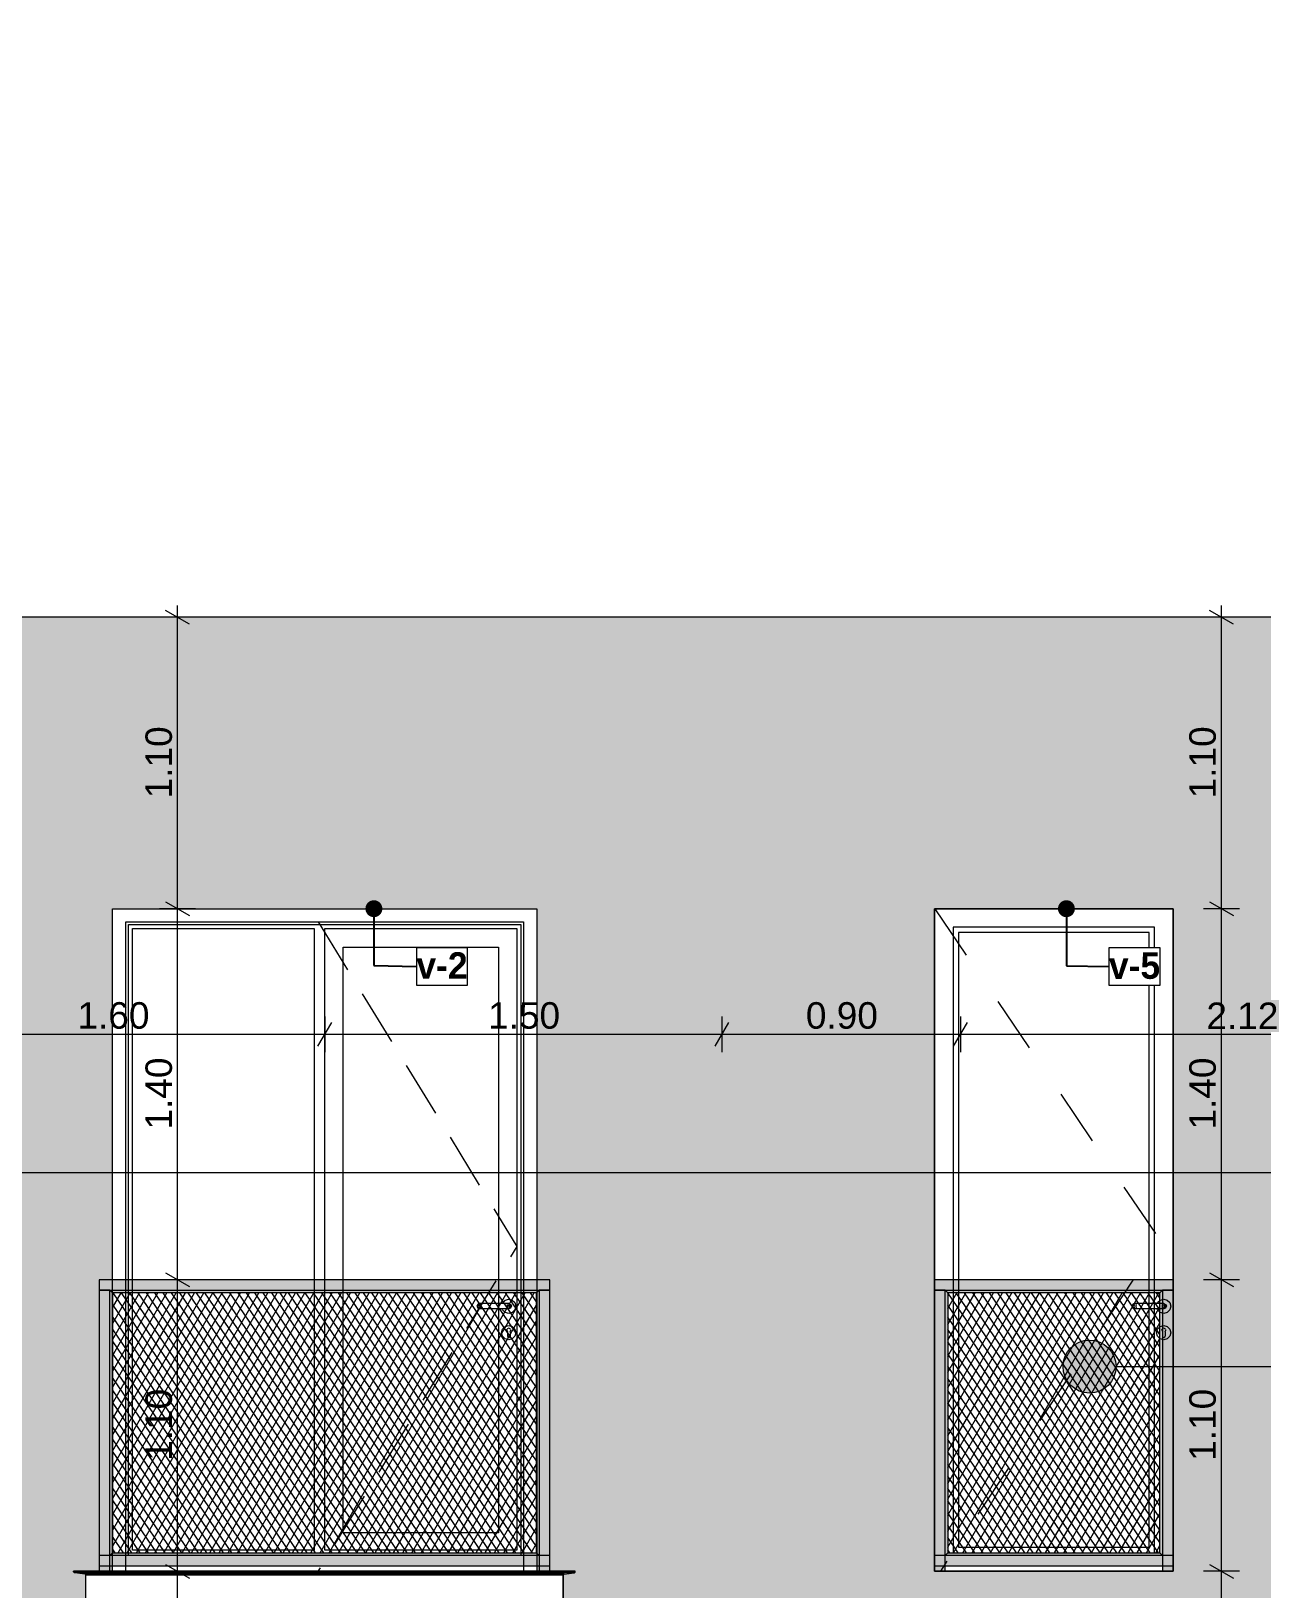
# Model space of a CAD drawing. Header units: millimetres. Extents: x 475206255 to 476720147, y 4620882299 to 4621447368.
# Drawn here: x 475510028 to 475514670, y 4621140079 to 4621145956 of the extents above; entities that cross this region are included whole.
import ezdxf

# ---------------------------------------------------------------- set-up
doc = ezdxf.new("R2010")
doc.units = ezdxf.units.MM
doc.header["$MEASUREMENT"] = 0
doc.set_wipeout_variables(frame=1)
doc.linetypes.add('Dashed', pattern=[423.333333, 211.666667, -211.666667])
doc.linetypes.add('Hidden Line', pattern=[317.5, 211.666667, -105.833333])
for name, color, linetype, lineweight in [('2D Drafting - General_Pen_No__7_Pen_No__7', 7, 'Continuous', 0), ('Dimensioning - General_Pen_No__142', 142, 'Continuous', 0), ('New_2D Drafting - General_Pen_No__30_Pen_No__9_Pen_No__9_Pen_No__253', 252, 'Continuous', 0), ('New_2D Drafting - General_Pen_No__30_Pen_No__9_Pen_No__9_Pen_No__255', 255, 'Continuous', 0), ('New_2D Drafting - General_Pen_No__30_Pen_No__9_Pen_No__9_Pen_No__7', 7, 'Continuous', 0), ('New_2D Drafting - General_Pen_No__4', 7, 'Continuous', 0), ('New_2D Drafting - General_Pen_No__7', 7, 'Continuous', 0), ('New_Annotation - Label_Pen_No__1', 1, 'Continuous', 0), ('New_Structural - Bearing_Pen_No__250', 7, 'Continuous', 0), ('Structural - Bearing_Pen_No__250', 7, 'Continuous', 0), ('zoma_Pen_No__142', 142, 'Continuous', 0), ('zoma_Pen_No__5_Pen_No__142', 142, 'Continuous', 0)]:
    doc.layers.add(name, color=color, linetype=linetype, lineweight=lineweight)
for name, color, linetype in [('Dimensioning - General', 7, 'Continuous'), ('zoma', 7, 'Continuous'), ('zoma_Pen_No__5', 7, 'Continuous')]:
    doc.layers.add(name, color=color, linetype=linetype)
doc.styles.add('GENERATED_STYLE_2', font='arial.ttf')
doc.styles.add('GENERATED_STYLE_5', font='')
doc.styles.get('GENERATED_STYLE_5').set_extended_font_data('Avaza', bold=True)
doc.dimstyles.new('GENERATED_STYLE__1', dxfattribs={"dimtxt": 100, "dimasz": 68.640772, "dimexe": 0.18, "dimexo": 0.0625, "dimgap": 0, "dimtad": 1, "dimlfac": 0.001, "dimzin": 0, "dimdsep": 46, "dimtxsty": 'GENERATED_STYLE_2', "dimblk": 'ARROWHEAD_2', "dimblk1": 'ARROWHEAD_2', "dimblk2": 'ARROWHEAD_2', "dimcen": 0.09, "dimse1": 1, "dimse2": 1, "dimclrd": 142, "dimclre": 142, "dimclrt": 142, "dimadec": 0, "dimazin": 0, "dimtfac": 1, "dimtdec": 4, "dimtmove": 0, "dimatfit": 3, "dimfxl": 1, "dimtolj": 1, "dimtzin": 0, "dimarcsym": 0})
doc.dimstyles.new('GENERATED_STYLE__18', dxfattribs={"dimtxt": 100, "dimasz": 68.640772, "dimexe": 0.18, "dimexo": 0.0625, "dimgap": 0, "dimtad": 1, "dimtih": 1, "dimtoh": 1, "dimlfac": 0.001, "dimzin": 0, "dimdsep": 46, "dimtxsty": 'GENERATED_STYLE_2', "dimblk": 'ARROWHEAD_2', "dimblk1": 'ARROWHEAD_2', "dimblk2": 'ARROWHEAD_2', "dimcen": 0.09, "dimse1": 1, "dimse2": 1, "dimclrd": 142, "dimclre": 142, "dimclrt": 142, "dimadec": 0, "dimazin": 0, "dimtfac": 1, "dimtdec": 4, "dimtmove": 0, "dimatfit": 3, "dimfxl": 1, "dimtolj": 1, "dimtzin": 0, "dimarcsym": 0})
doc.dimstyles.new('GENERATED_STYLE__3', dxfattribs={"dimtxt": 200, "dimasz": 64.421331, "dimexe": 0.18, "dimexo": 3, "dimgap": 0, "dimtad": 1, "dimtih": 1, "dimtoh": 1, "dimlfac": 0.001, "dimzin": 0, "dimdsep": 46, "dimtxsty": 'GENERATED_STYLE_2', "dimblk": 'ARROWHEAD_2', "dimblk1": 'ARROWHEAD_2', "dimblk2": 'ARROWHEAD_2', "dimcen": 0.09, "dimclrd": 142, "dimclre": 142, "dimclrt": 142, "dimadec": 0, "dimazin": 0, "dimtfac": 1, "dimtdec": 4, "dimtmove": 0, "dimatfit": 3, "dimfxl": 1, "dimtolj": 1, "dimtzin": 0, "dimarcsym": 0})
doc.dimstyles.new('GENERATED_STYLE__33', dxfattribs={"dimtxt": 0.18, "dimasz": 127.68, "dimexe": 0.18, "dimexo": 0.0625, "dimgap": 0, "dimtad": 0, "dimtih": 1, "dimtoh": 1, "dimdec": 4, "dimzin": 0, "dimdsep": 46, "dimcen": 0.09, "dimadec": 0, "dimazin": 0, "dimtfac": 1, "dimtdec": 4, "dimtmove": 0, "dimatfit": 3, "dimldrblk": 'ARROWHEAD_11', "dimfxl": 1, "dimtolj": 1, "dimtzin": 0, "dimarcsym": 0})
pattern_1 = [(60, (475826095.757, 4621095193.19), (-25.980762, 15), []), (124.306619, (475826095.757, 4621095193.19), (23.8156986, 11.25), [])]

# ---------------------------------------------------------------- blocks, each defined once
blk = doc.blocks.new('*D1563', base_point=(475826095.8, 4621095193.2))
at = {"layer": 'zoma_Pen_No__142', "color": 142, "linetype": 'Continuous', "lineweight": 0, "transparency": 16777216}
for p, q in [((475509509.1, 4621128812.1), (475509460.2, 4621128727.4)), ((475509484.6, 4621128706.2), (475509484.6, 4621128833.3)), ((475516009.1, 4621128812.1), (475515960.2, 4621128727.4)), ((475515984.6, 4621128706.2), (475515984.6, 4621128833.3)), ((475509484.6, 4621128769.8), (475515984.6, 4621128769.8))]:
    blk.add_line(p, q, dxfattribs=at)
at = {"layer": 'zoma_Pen_No__142', "color": 142, "lineweight": 0, "transparency": 16777216, "char_height": 200, "attachment_point": 7, "style": 'GENERATED_STYLE_2'}
for s, insert in [('\\A1;{\\pql;\\fArial|b0|i0|c204|p0;\\W1.000000;6.50}', (475512467.7, 4621128809.8)), ('\\A1;{\\pql;\\fArial|b0|i0|c204|p0;\\W1.000000;0.40}', (475515426.3, 4621128809.8))]:
    blk.add_mtext(s, dxfattribs=dict(at, insert=insert))
blk = doc.blocks.new('ARROWHEAD_2')
at = {"color": 0, "linetype": 'Continuous', "lineweight": 0}
for p, q in [((0, 0), (-1, 0)), ((-0.378, -0.655), (0.378, 0.655))]:
    blk.add_line(p, q, dxfattribs=at)
blk = doc.blocks.new('ARROWHEAD_11')
at = {"color": 0, "linetype": 'Continuous', "lineweight": 0}
blk.add_line((0, 0), (-1, 0), dxfattribs=at)
at = {"color": 0, "linetype": 'Continuous', "lineweight": 0, "const_width": 0.25, "flags": 128}
blk.add_lwpolyline([(-0.125, 0, 1), (0.125, 0, 1)], format="xyb", close=True, dxfattribs=at)
blk = doc.blocks.new('Line_13', base_point=(475514020.1, 4621140917.1))
at = {"layer": 'zoma_Pen_No__5_Pen_No__142', "linetype": 'Continuous', "lineweight": 0}
blk.add_hatch(color=142, dxfattribs=at).paths.add_polyline_path([(475513920.1, 4621140917.1), (475513927.8, 4621140878.8), (475513949.4, 4621140846.3), (475513981.9, 4621140824.7), (475514020.1, 4621140817.1), (475514058.4, 4621140824.7), (475514090.9, 4621140846.3), (475514112.5, 4621140878.8), (475514120.1, 4621140917.1), (475514112.5, 4621140955.3), (475514090.9, 4621140987.8), (475514058.4, 4621141009.4), (475514020.1, 4621141017.1), (475513981.9, 4621141009.4), (475513949.4, 4621140987.8), (475513927.8, 4621140955.3)])
at = {"layer": 'zoma_Pen_No__5_Pen_No__142', "color": 142, "linetype": 'Continuous', "lineweight": 0}
blk.add_line((475514120.1, 4621140917.1), (475527469.4, 4621140917.1), dxfattribs=at)
blk.add_circle((475514020.1, 4621140917.1), 100, dxfattribs=at)
blk = doc.blocks.new('Line_14', base_point=(475506073, 4621141649.2))
at = {"layer": 'zoma_Pen_No__5_Pen_No__142', "color": 142, "linetype": 'Continuous', "lineweight": 0}
blk.add_line((475506173, 4621141649.2), (475527310.1, 4621141649.2), dxfattribs=at)
blk = doc.blocks.new('*D1979', base_point=(475826095.8, 4621095193.2))
at = {"layer": 'Dimensioning - General_Pen_No__142', "color": 142, "linetype": 'Continuous', "lineweight": 0, "transparency": 16777216}
for p, q in [((475513507.5, 4621142125.7), (475513559.7, 4621142216)), ((475513533.6, 4621142238.6), (475513533.6, 4621142103.1)), ((475515629.2, 4621142125.7), (475515681.3, 4621142216)), ((475515655.3, 4621142238.6), (475515655.3, 4621142103.1)), ((475515655.3, 4621142170.8), (475513533.6, 4621142170.8))]:
    blk.add_line(p, q, dxfattribs=at)
at = {"layer": 'Dimensioning - General_Pen_No__142', "color": 142, "lineweight": 0, "transparency": 16777216, "insert": (475514461, 4621142190.8), "char_height": 100, "attachment_point": 7, "style": 'GENERATED_STYLE_2'}
blk.add_mtext('\\A1;{\\pql;\\fArial|b0|i0|c204|p0;\\W1.000000;2.12}', dxfattribs=at)
blk = doc.blocks.new('*D1980', base_point=(475826095.8, 4621095193.2))
at = {"layer": 'Dimensioning - General_Pen_No__142', "color": 142, "linetype": 'Continuous', "lineweight": 0, "transparency": 16777216}
for p, q in [((475512607.5, 4621142125.7), (475512659.7, 4621142216)), ((475512633.6, 4621142238.6), (475512633.6, 4621142103.1)), ((475513507.5, 4621142125.7), (475513559.7, 4621142216)), ((475513533.6, 4621142238.6), (475513533.6, 4621142103.1)), ((475513533.6, 4621142170.8), (475512633.6, 4621142170.8))]:
    blk.add_line(p, q, dxfattribs=at)
at = {"layer": 'Dimensioning - General_Pen_No__142', "color": 142, "lineweight": 0, "transparency": 16777216, "insert": (475512950.1, 4621142190.8), "char_height": 100, "attachment_point": 7, "style": 'GENERATED_STYLE_2'}
blk.add_mtext('\\A1;{\\pql;\\fArial|b0|i0|c204|p0;\\W1.000000;0.90}', dxfattribs=at)
blk = doc.blocks.new('*D1981', base_point=(475826095.8, 4621095193.2))
at = {"layer": 'Dimensioning - General_Pen_No__142', "color": 142, "linetype": 'Continuous', "lineweight": 0, "transparency": 16777216}
for p, q in [((475511109.6, 4621142125.7), (475511161.7, 4621142216)), ((475511135.6, 4621142238.6), (475511135.6, 4621142103.1)), ((475512607.5, 4621142125.7), (475512659.7, 4621142216)), ((475512633.6, 4621142238.6), (475512633.6, 4621142103.1)), ((475512633.6, 4621142170.8), (475511135.6, 4621142170.8))]:
    blk.add_line(p, q, dxfattribs=at)
at = {"layer": 'Dimensioning - General_Pen_No__142', "color": 142, "lineweight": 0, "transparency": 16777216, "insert": (475511751.2, 4621142190.8), "char_height": 100, "attachment_point": 7, "style": 'GENERATED_STYLE_2'}
blk.add_mtext('\\A1;{\\pql;\\fArial|b0|i0|c204|p0;\\W1.000000;1.50}', dxfattribs=at)
blk = doc.blocks.new('*D1982', base_point=(475826095.8, 4621095193.2))
at = {"layer": 'Dimensioning - General_Pen_No__142', "color": 142, "linetype": 'Continuous', "lineweight": 0, "transparency": 16777216}
for p, q in [((475509509.6, 4621142125.7), (475509561.7, 4621142216)), ((475509535.6, 4621142238.6), (475509535.6, 4621142103.1)), ((475511109.6, 4621142125.7), (475511161.7, 4621142216)), ((475511135.6, 4621142238.6), (475511135.6, 4621142103.1)), ((475511135.6, 4621142170.8), (475509535.6, 4621142170.8))]:
    blk.add_line(p, q, dxfattribs=at)
at = {"layer": 'Dimensioning - General_Pen_No__142', "color": 142, "lineweight": 0, "transparency": 16777216, "insert": (475510202.2, 4621142190.8), "char_height": 100, "attachment_point": 7, "style": 'GENERATED_STYLE_2'}
blk.add_mtext('\\A1;{\\pql;\\fArial|b0|i0|c204|p0;\\W1.000000;1.60}', dxfattribs=at)
blk = doc.blocks.new('*D2024', base_point=(475826095.8, 4621095193.2))
at = {"layer": 'Dimensioning - General_Pen_No__142', "color": 142, "linetype": 'Continuous', "lineweight": 0, "transparency": 16777216}
for p, q in [((475514585.7, 4621140144.9), (475514450.2, 4621140144.9)), ((475514472.8, 4621140171), (475514563.1, 4621140118.8)), ((475514517.9, 4621139444.9), (475514517.9, 4621140144.9)), ((475514585.7, 4621139444.9), (475514450.2, 4621139444.9)), ((475514472.8, 4621139471), (475514563.1, 4621139418.9))]:
    blk.add_line(p, q, dxfattribs=at)
at = {"layer": 'Dimensioning - General_Pen_No__142', "color": 142, "lineweight": 0, "transparency": 16777216, "insert": (475514497.9, 4621139661.5), "char_height": 100, "attachment_point": 7, "rotation": 90, "style": 'GENERATED_STYLE_2'}
blk.add_mtext('\\A1;{\\pql;\\fArial|b0|i0|c204|p0;\\W1.000000;0.70}', dxfattribs=at)
blk = doc.blocks.new('*D2025', base_point=(475826095.8, 4621095193.2))
at = {"layer": 'Dimensioning - General_Pen_No__142', "color": 142, "linetype": 'Continuous', "lineweight": 0, "transparency": 16777216}
for p, q in [((475514472.8, 4621141271), (475514563.1, 4621141218.8)), ((475514585.7, 4621141244.9), (475514450.2, 4621141244.9)), ((475514517.9, 4621140144.9), (475514517.9, 4621141244.9)), ((475514585.7, 4621140144.9), (475514450.2, 4621140144.9)), ((475514472.8, 4621140171), (475514563.1, 4621140118.8))]:
    blk.add_line(p, q, dxfattribs=at)
at = {"layer": 'Dimensioning - General_Pen_No__142', "color": 142, "lineweight": 0, "transparency": 16777216, "insert": (475514497.9, 4621140561.5), "char_height": 100, "attachment_point": 7, "rotation": 90, "style": 'GENERATED_STYLE_2'}
blk.add_mtext('\\A1;{\\pql;\\fArial|b0|i0|c204|p0;\\W1.000000;1.10}', dxfattribs=at)
blk = doc.blocks.new('*D2026', base_point=(475826095.8, 4621095193.2))
at = {"layer": 'Dimensioning - General_Pen_No__142', "color": 142, "linetype": 'Continuous', "lineweight": 0, "transparency": 16777216}
for p, q in [((475514585.7, 4621142644.9), (475514450.2, 4621142644.9)), ((475514472.8, 4621142671), (475514563.1, 4621142618.9)), ((475514517.9, 4621141244.9), (475514517.9, 4621142644.9)), ((475514472.8, 4621141271), (475514563.1, 4621141218.8)), ((475514585.7, 4621141244.9), (475514450.2, 4621141244.9))]:
    blk.add_line(p, q, dxfattribs=at)
at = {"layer": 'Dimensioning - General_Pen_No__142', "color": 142, "lineweight": 0, "transparency": 16777216, "insert": (475514497.9, 4621141811.5), "char_height": 100, "attachment_point": 7, "rotation": 90, "style": 'GENERATED_STYLE_2'}
blk.add_mtext('\\A1;{\\pql;\\fArial|b0|i0|c204|p0;\\W1.000000;1.40}', dxfattribs=at)
blk = doc.blocks.new('*D2027', base_point=(475826095.8, 4621095193.2))
at = {"layer": 'Dimensioning - General_Pen_No__142', "color": 142, "linetype": 'Continuous', "lineweight": 0, "transparency": 16777216}
for p, q in [((475514517.9, 4621143744.5), (475514517.9, 4621143788.6)), ((475514585.7, 4621143744.5), (475514450.2, 4621143744.5)), ((475514563.1, 4621143718.4), (475514472.8, 4621143770.5)), ((475514517.9, 4621142644.9), (475514517.9, 4621143744.5)), ((475514585.7, 4621142644.9), (475514450.2, 4621142644.9)), ((475514472.8, 4621142671), (475514563.1, 4621142618.9))]:
    blk.add_line(p, q, dxfattribs=at)
at = {"layer": 'Dimensioning - General_Pen_No__142', "color": 142, "lineweight": 0, "transparency": 16777216, "insert": (475514497.9, 4621143061.2), "char_height": 100, "attachment_point": 7, "rotation": 90, "style": 'GENERATED_STYLE_2'}
blk.add_mtext('\\A1;{\\pql;\\fArial|b0|i0|c204|p0;\\W1.000000;1.10}', dxfattribs=at)
blk = doc.blocks.new('*D2036', base_point=(475826095.8, 4621095193.2))
at = {"layer": 'Dimensioning - General_Pen_No__142', "color": 142, "linetype": 'Continuous', "lineweight": 0, "transparency": 16777216}
for p, q in [((475510647.9, 4621140144.9), (475510512.4, 4621140144.9)), ((475510535, 4621140171), (475510625.3, 4621140118.8)), ((475510580.2, 4621139444.9), (475510580.2, 4621140144.9)), ((475510647.9, 4621139444.9), (475510512.4, 4621139444.9)), ((475510535, 4621139471), (475510625.3, 4621139418.9))]:
    blk.add_line(p, q, dxfattribs=at)
at = {"layer": 'Dimensioning - General_Pen_No__142', "color": 142, "lineweight": 0, "transparency": 16777216, "insert": (475510560.2, 4621139661.5), "char_height": 100, "attachment_point": 7, "rotation": 90, "style": 'GENERATED_STYLE_2'}
blk.add_mtext('\\A1;{\\pql;\\fArial|b0|i0|c204|p0;\\W1.000000;0.70}', dxfattribs=at)
blk = doc.blocks.new('*D2037', base_point=(475826095.8, 4621095193.2))
at = {"layer": 'Dimensioning - General_Pen_No__142', "color": 142, "linetype": 'Continuous', "lineweight": 0, "transparency": 16777216}
for p, q in [((475510535, 4621141271), (475510625.3, 4621141218.8)), ((475510647.9, 4621141244.9), (475510512.4, 4621141244.9)), ((475510580.2, 4621140144.9), (475510580.2, 4621141244.9)), ((475510647.9, 4621140144.9), (475510512.4, 4621140144.9)), ((475510535, 4621140171), (475510625.3, 4621140118.8))]:
    blk.add_line(p, q, dxfattribs=at)
at = {"layer": 'Dimensioning - General_Pen_No__142', "color": 142, "lineweight": 0, "transparency": 16777216, "insert": (475510560.2, 4621140561.5), "char_height": 100, "attachment_point": 7, "rotation": 90, "style": 'GENERATED_STYLE_2'}
blk.add_mtext('\\A1;{\\pql;\\fArial|b0|i0|c204|p0;\\W1.000000;1.10}', dxfattribs=at)
blk = doc.blocks.new('*D2038', base_point=(475826095.8, 4621095193.2))
at = {"layer": 'Dimensioning - General_Pen_No__142', "color": 142, "linetype": 'Continuous', "lineweight": 0, "transparency": 16777216}
for p, q in [((475510647.9, 4621142644.9), (475510512.4, 4621142644.9)), ((475510535, 4621142671), (475510625.3, 4621142618.9)), ((475510580.2, 4621141244.9), (475510580.2, 4621142644.9)), ((475510535, 4621141271), (475510625.3, 4621141218.8)), ((475510647.9, 4621141244.9), (475510512.4, 4621141244.9))]:
    blk.add_line(p, q, dxfattribs=at)
at = {"layer": 'Dimensioning - General_Pen_No__142', "color": 142, "lineweight": 0, "transparency": 16777216, "insert": (475510560.2, 4621141811.5), "char_height": 100, "attachment_point": 7, "rotation": 90, "style": 'GENERATED_STYLE_2'}
blk.add_mtext('\\A1;{\\pql;\\fArial|b0|i0|c204|p0;\\W1.000000;1.40}', dxfattribs=at)
blk = doc.blocks.new('*D2039', base_point=(475826095.8, 4621095193.2))
at = {"layer": 'Dimensioning - General_Pen_No__142', "color": 142, "linetype": 'Continuous', "lineweight": 0, "transparency": 16777216}
for p, q in [((475510580.2, 4621143744.5), (475510580.2, 4621143788.6)), ((475510647.9, 4621143744.5), (475510512.4, 4621143744.5)), ((475510625.3, 4621143718.4), (475510535, 4621143770.5)), ((475510580.2, 4621142644.9), (475510580.2, 4621143744.5)), ((475510647.9, 4621142644.9), (475510512.4, 4621142644.9)), ((475510535, 4621142671), (475510625.3, 4621142618.9))]:
    blk.add_line(p, q, dxfattribs=at)
at = {"layer": 'Dimensioning - General_Pen_No__142', "color": 142, "lineweight": 0, "transparency": 16777216, "insert": (475510560.2, 4621143061.2), "char_height": 100, "attachment_point": 7, "rotation": 90, "style": 'GENERATED_STYLE_2'}
blk.add_mtext('\\A1;{\\pql;\\fArial|b0|i0|c204|p0;\\W1.000000;1.10}', dxfattribs=at)

msp = doc.modelspace()

# ---------------------------------------------------------------- hatches: boundary and pattern name
at = {"layer": 'New_2D Drafting - General_Pen_No__30_Pen_No__9_Pen_No__9_Pen_No__253', "linetype": 'Continuous', "lineweight": 0}
h = msp.add_hatch(dxfattribs=at)
h.set_pattern_fill('BRICK___RUNNING_BOND', color=252, style=0, pattern_type=2)
h.set_pattern_definition([(0, (475826095.757, 4621095193.19), (0, 66.64), []), (90, (475826095.76, 4621095193.2), (-244.8, 0), [66.64, -66.64]), (90, (475826218.16, 4621095259.83), (-244.8, 0), [66.64, -66.64])])
h.paths.add_polyline_path([(475509484.934, 4621130444.873), (475516454.8, 4621130444.872), (475516454.8, 4621130544.872), (475516454.8, 4621133044.922), (475516454.813, 4621143744.467), (475509484.934, 4621143744.467)])
h.paths.add_polyline_path([(475510234.117, 4621136944.928), (475510335.151, 4621136944.928), (475510335.151, 4621139444.928), (475511935.151, 4621139444.928), (475511935.151, 4621136944.928), (475512034.117, 4621136944.928), (475512034.117, 4621136664.928), (475510234.117, 4621136664.928)], flags=0)
h.paths.add_polyline_path([(475510234.117, 4621133744.929), (475510335.151, 4621133744.929), (475510335.151, 4621136244.928), (475511935.151, 4621136244.929), (475511935.151, 4621133744.929), (475512034.117, 4621133744.929), (475512034.117, 4621133464.928), (475510234.117, 4621133464.928)], flags=0)
h.paths.add_polyline_path([(475512034.333, 4621139864.929), (475510234.332, 4621139864.929), (475510234.332, 4621140144.929), (475510335.151, 4621140144.929), (475510335.151, 4621142644.928), (475511935.151, 4621142644.928), (475511935.151, 4621140144.953), (475512034.333, 4621140144.953)], flags=0)
h.paths.add_polyline_path([(475510285.069, 4621133044.923), (475511335.364, 4621133044.922), (475511885.069, 4621133044.922), (475511885.069, 4621131444.923), (475510285.069, 4621131444.923)], flags=0)
h.paths.add_polyline_path([(475512784.934, 4621131644.895), (475512784.934, 4621133044.922), (475515984.934, 4621133044.922), (475515984.934, 4621131644.895)], flags=0)
h.paths.add_polyline_path([(475514335.393, 4621136944.94), (475514335.393, 4621139444.934), (475513435.393, 4621139444.934), (475513435.393, 4621136944.94)], flags=0)
h.paths.add_polyline_path([(475513435.393, 4621136244.934), (475513435.393, 4621133744.94), (475514335.393, 4621133744.94), (475514335.393, 4621136244.934)], flags=0)
h.paths.add_polyline_path([(475514335.393, 4621140144.935), (475513435.393, 4621140144.935), (475513435.393, 4621142644.934), (475514335.393, 4621142644.934)], flags=0)
at = {"layer": 'New_2D Drafting - General_Pen_No__30_Pen_No__9_Pen_No__9_Pen_No__255', "linetype": 'Continuous', "lineweight": 0}
for points in [[(475510284.117, 4621141244.924), (475510284.117, 4621141204.924), (475511984.117, 4621141204.924), (475511984.117, 4621141244.924)], [(475510284.117, 4621140144.922), (475510324.124, 4621140144.922), (475510324.124, 4621141204.924), (475510284.117, 4621141204.924)], [(475510334.124, 4621140214.922), (475510324.124, 4621140204.922), (475510324.124, 4621141204.924), (475510334.124, 4621141194.924)], [(475510334.124, 4621141194.924), (475510324.124, 4621141204.924), (475511944.111, 4621141204.924), (475511934.111, 4621141194.924)], [(475511944.111, 4621140204.922), (475511934.111, 4621140214.922), (475511934.111, 4621141194.924), (475511944.111, 4621141204.924)], [(475511944.111, 4621140144.922), (475511984.117, 4621140144.922), (475511984.117, 4621141204.924), (475511944.111, 4621141204.924)], [(475513435.393, 4621141244.916), (475513435.393, 4621141204.916), (475514335.393, 4621141204.916), (475514335.393, 4621141244.916)], [(475513435.393, 4621140144.915), (475513475.4, 4621140144.915), (475513475.4, 4621141204.916), (475513435.393, 4621141204.916)], [(475513485.4, 4621140214.915), (475513475.4, 4621140204.915), (475513475.4, 4621141204.916), (475513485.4, 4621141194.916)], [(475513485.4, 4621141194.916), (475513475.4, 4621141204.916), (475514295.387, 4621141204.916), (475514285.387, 4621141194.916)], [(475514295.387, 4621140204.915), (475514285.387, 4621140214.915), (475514285.387, 4621141194.916), (475514295.387, 4621141204.916)], [(475514295.387, 4621140144.915), (475514335.393, 4621140144.915), (475514335.393, 4621141204.916), (475514295.387, 4621141204.916)], [(475510284.117, 4621140204.922), (475510284.117, 4621140164.922), (475511984.117, 4621140164.922), (475511984.117, 4621140204.922)], [(475510324.124, 4621140204.922), (475510334.124, 4621140214.922), (475511934.111, 4621140214.922), (475511944.111, 4621140204.922)], [(475513435.393, 4621140204.915), (475513435.393, 4621140164.915), (475514335.393, 4621140164.915), (475514335.393, 4621140204.915)], [(475513475.4, 4621140204.915), (475513485.4, 4621140214.915), (475514285.387, 4621140214.915), (475514295.387, 4621140204.915)]]:
    msp.add_hatch(color=255, dxfattribs=at).paths.add_polyline_path(points)
at = {"layer": 'New_2D Drafting - General_Pen_No__7', "linetype": 'Continuous', "lineweight": 0}
h = msp.add_hatch(dxfattribs=at)
h.set_pattern_fill('BATT_INSULATION', style=0, pattern_type=2)
h.set_pattern_definition(pattern_1)
h.paths.add_polyline_path([(475511934.111, 4621141194.924), (475510334.124, 4621141194.924), (475510334.124, 4621140214.922), (475511934.111, 4621140214.922)])
h = msp.add_hatch(dxfattribs=at)
h.set_pattern_fill('BATT_INSULATION', style=0, pattern_type=2)
h.set_pattern_definition(pattern_1)
h.paths.add_polyline_path([(475514285.387, 4621141194.916), (475513485.4, 4621141194.916), (475513485.4, 4621140214.915), (475514285.387, 4621140214.915)])

# ---------------------------------------------------------------- linework, layer by layer
at = {"layer": '2D Drafting - General_Pen_No__7_Pen_No__7', "color": 7, "linetype": 'Continuous', "lineweight": 0, "flags": 128}
for points in [[(475511931.026, 4621140144.929), (475510335.142, 4621140144.934), (475510335.151, 4621142644.934), (475511935.151, 4621142644.929)], [(475511935.151, 4621142644.929), (475511935.142, 4621140144.929), (475511931.026, 4621140144.929)]]:
    msp.add_lwpolyline(points, dxfattribs=at)
for points in [[(475514335.393, 4621142644.934), (475513435.393, 4621142644.934), (475513435.393, 4621140144.935), (475514335.393, 4621140144.94)], [(475510385.151, 4621142594.933), (475511885.151, 4621142594.928), (475511885.142, 4621140144.929), (475510385.142, 4621140144.935)], [(475510395.151, 4621142584.933), (475511875.151, 4621142584.928), (475511875.143, 4621140204.93), (475510395.143, 4621140204.935)], [(475510410.151, 4621142569.933), (475511095.151, 4621142569.93), (475511095.143, 4621140224.933), (475510410.143, 4621140224.935)], [(475511135.147, 4621142569.93), (475511860.151, 4621142569.928), (475511860.143, 4621140224.93), (475511135.143, 4621140224.933)], [(475514265.393, 4621142574.88), (475513505.393, 4621142574.881), (475513505.392, 4621140214.937), (475514265.392, 4621140214.937)], [(475514245.393, 4621142554.858), (475513525.393, 4621142554.858), (475513525.393, 4621140235.747), (475514245.393, 4621140235.747)], [(475511205.151, 4621142499.93), (475511790.151, 4621142499.928), (475511790.143, 4621140289.93), (475511205.143, 4621140289.932)]]:
    msp.add_lwpolyline(points, close=True, dxfattribs=at)
at = {"layer": '2D Drafting - General_Pen_No__7_Pen_No__7', "color": 7, "linetype": 'Dashed', "lineweight": 0, "flags": 128}
msp.add_lwpolyline([(475513436.142, 4621142644.934), (475514284.29, 4621141396), (475513457.515, 4621140145.742)], dxfattribs=at)
at = {"layer": '2D Drafting - General_Pen_No__7_Pen_No__7', "color": 7, "linetype": 'Hidden Line', "lineweight": 0, "flags": 128}
msp.add_lwpolyline([(475511110.151, 4621142594.93), (475511860.147, 4621141370.805), (475511110.919, 4621140146.216)], dxfattribs=at)
at = {"layer": 'New_2D Drafting - General_Pen_No__30_Pen_No__9_Pen_No__9_Pen_No__7', "color": 7, "linetype": 'Continuous', "lineweight": 0, "flags": 128}
for points in [[(475509484.934, 4621130444.873), (475516454.8, 4621130444.872), (475516454.8, 4621130544.872), (475516454.8, 4621133044.922), (475516454.813, 4621143744.467), (475509484.934, 4621143744.467)], [(475512034.333, 4621139864.929), (475510234.332, 4621139864.929), (475510234.332, 4621140144.929), (475510335.151, 4621140144.929), (475510335.151, 4621142644.928), (475511935.151, 4621142644.928), (475511935.151, 4621140144.953), (475512034.333, 4621140144.953)], [(475514335.393, 4621140144.935), (475513435.393, 4621140144.935), (475513435.393, 4621142644.934), (475514335.393, 4621142644.934)], [(475510284.117, 4621141244.924), (475510284.117, 4621141204.924), (475511984.117, 4621141204.924), (475511984.117, 4621141244.924)], [(475510284.117, 4621140144.922), (475510324.124, 4621140144.922), (475510324.124, 4621141204.924), (475510284.117, 4621141204.924)], [(475510334.124, 4621140214.922), (475510324.124, 4621140204.922), (475510324.124, 4621141204.924), (475510334.124, 4621141194.924)], [(475510334.124, 4621141194.924), (475510324.124, 4621141204.924), (475511944.111, 4621141204.924), (475511934.111, 4621141194.924)], [(475511944.111, 4621140204.922), (475511934.111, 4621140214.922), (475511934.111, 4621141194.924), (475511944.111, 4621141204.924)], [(475511944.111, 4621140144.922), (475511984.117, 4621140144.922), (475511984.117, 4621141204.924), (475511944.111, 4621141204.924)], [(475513435.393, 4621141244.916), (475513435.393, 4621141204.916), (475514335.393, 4621141204.916), (475514335.393, 4621141244.916)], [(475513435.393, 4621140144.915), (475513475.4, 4621140144.915), (475513475.4, 4621141204.916), (475513435.393, 4621141204.916)], [(475513485.4, 4621140214.915), (475513475.4, 4621140204.915), (475513475.4, 4621141204.916), (475513485.4, 4621141194.916)], [(475513485.4, 4621141194.916), (475513475.4, 4621141204.916), (475514295.387, 4621141204.916), (475514285.387, 4621141194.916)], [(475514295.387, 4621140204.915), (475514285.387, 4621140214.915), (475514285.387, 4621141194.916), (475514295.387, 4621141204.916)], [(475514295.387, 4621140144.915), (475514335.393, 4621140144.915), (475514335.393, 4621141204.916), (475514295.387, 4621141204.916)], [(475510284.117, 4621140204.922), (475510284.117, 4621140164.922), (475511984.117, 4621140164.922), (475511984.117, 4621140204.922)], [(475510324.124, 4621140204.922), (475510334.124, 4621140214.922), (475511934.111, 4621140214.922), (475511944.111, 4621140204.922)], [(475513435.393, 4621140204.915), (475513435.393, 4621140164.915), (475514335.393, 4621140164.915), (475514335.393, 4621140204.915)], [(475513475.4, 4621140204.915), (475513485.4, 4621140214.915), (475514285.387, 4621140214.915), (475514295.387, 4621140204.915)]]:
    msp.add_lwpolyline(points, close=True, dxfattribs=at)
at = {"layer": 'New_2D Drafting - General_Pen_No__4', "color": 7, "linetype": 'Continuous', "lineweight": 0, "flags": 128}
for points in [[(475511934.111, 4621141194.924), (475510334.124, 4621141194.924), (475510334.124, 4621140214.922), (475511934.111, 4621140214.922)], [(475514285.387, 4621141194.916), (475513485.4, 4621141194.916), (475513485.4, 4621140214.915), (475514285.387, 4621140214.915)]]:
    msp.add_lwpolyline(points, close=True, dxfattribs=at)
at = {"layer": 'New_Structural - Bearing_Pen_No__250', "color": 7, "linetype": 'Continuous', "lineweight": 0}
for p, q in [((475511712.184, 4621141152), (475511709.256, 4621141144.929)), ((475511709.256, 4621141144.929), (475511712.184, 4621141137.858)), ((475511713.737, 4621141152), (475511710.978, 4621141144.929)), ((475511710.978, 4621141144.929), (475511713.736, 4621141137.858)), ((475511719.256, 4621141154.929), (475511712.184, 4621141152)), ((475511718.551, 4621141152), (475511716.439, 4621141144.929)), ((475511716.439, 4621141144.929), (475511718.551, 4621141137.858)), ((475511720.397, 4621141154.929), (475511719.256, 4621141154.929)), ((475511723.649, 4621141154.929), (475511720.397, 4621141154.929)), ((475511728.515, 4621141154.929), (475511723.649, 4621141154.929)), ((475511725.756, 4621141152), (475511724.613, 4621141144.929)), ((475511724.613, 4621141144.929), (475511725.756, 4621141137.858)), ((475511734.256, 4621141154.929), (475511728.515, 4621141154.929)), ((475511814.256, 4621141154.929), (475511734.256, 4621141154.929)), ((475511804.935, 4621141154.929), (475511805.873, 4621141158.429)), ((475511805.873, 4621141158.429), (475511815.756, 4621141168.312)), ((475511819.996, 4621141154.929), (475511814.256, 4621141154.929)), ((475511815.756, 4621141168.312), (475511829.256, 4621141171.929)), ((475511824.862, 4621141154.929), (475511819.996, 4621141154.929)), ((475511822.755, 4621141152), (475511823.898, 4621141144.929)), ((475511823.898, 4621141144.929), (475511822.755, 4621141137.858)), ((475511828.114, 4621141154.929), (475511824.862, 4621141154.929)), ((475511829.256, 4621141154.929), (475511828.114, 4621141154.929)), ((475511829.256, 4621141171.929), (475511842.756, 4621141168.312)), ((475511829.256, 4621141154.929), (475511836.327, 4621141152)), ((475511829.96, 4621141152), (475511832.072, 4621141144.929)), ((475511832.072, 4621141144.929), (475511829.96, 4621141137.858)), ((475511837.533, 4621141144.929), (475511834.774, 4621141137.858)), ((475511834.775, 4621141152), (475511837.533, 4621141144.929)), ((475511836.327, 4621141152), (475511839.256, 4621141144.929)), ((475511839.256, 4621141144.929), (475511836.327, 4621141137.858)), ((475511842.756, 4621141168.312), (475511852.638, 4621141158.429)), ((475511852.638, 4621141158.429), (475511856.256, 4621141144.929)), ((475511856.256, 4621141144.929), (475511852.638, 4621141131.429)), ((475514183.073, 4621141151.999), (475514180.144, 4621141144.928)), ((475514180.144, 4621141144.928), (475514183.073, 4621141137.857)), ((475514184.625, 4621141151.999), (475514181.866, 4621141144.928)), ((475514181.866, 4621141144.928), (475514184.625, 4621141137.857)), ((475514190.144, 4621141154.928), (475514183.073, 4621141151.999)), ((475514189.439, 4621141151.999), (475514187.328, 4621141144.928)), ((475514187.328, 4621141144.928), (475514189.439, 4621141137.857)), ((475514191.286, 4621141154.928), (475514190.144, 4621141154.928)), ((475514194.537, 4621141154.928), (475514191.286, 4621141154.928)), ((475514199.404, 4621141154.928), (475514194.537, 4621141154.928)), ((475514196.645, 4621141151.999), (475514195.502, 4621141144.928)), ((475514195.502, 4621141144.928), (475514196.644, 4621141137.857)), ((475514205.144, 4621141154.928), (475514199.404, 4621141154.928)), ((475514285.144, 4621141154.927), (475514205.144, 4621141154.928)), ((475514275.823, 4621141154.927), (475514276.761, 4621141158.427)), ((475514276.761, 4621141158.427), (475514286.644, 4621141168.31)), ((475514290.884, 4621141154.927), (475514285.144, 4621141154.927)), ((475514286.644, 4621141168.31), (475514300.144, 4621141171.927)), ((475514295.75, 4621141154.927), (475514290.884, 4621141154.927)), ((475514293.643, 4621141151.998), (475514294.786, 4621141144.927)), ((475514294.786, 4621141144.927), (475514293.643, 4621141137.856)), ((475514299.002, 4621141154.927), (475514295.75, 4621141154.927)), ((475514300.144, 4621141154.927), (475514299.002, 4621141154.927)), ((475514300.144, 4621141171.927), (475514313.644, 4621141168.31)), ((475514300.144, 4621141154.927), (475514307.215, 4621141151.998)), ((475514300.848, 4621141151.998), (475514302.96, 4621141144.927)), ((475514302.96, 4621141144.927), (475514300.848, 4621141137.856)), ((475514305.663, 4621141151.998), (475514308.422, 4621141144.927)), ((475514308.422, 4621141144.927), (475514305.663, 4621141137.856)), ((475514307.215, 4621141151.998), (475514310.144, 4621141144.927)), ((475514310.144, 4621141144.927), (475514307.215, 4621141137.856)), ((475514313.644, 4621141168.31), (475514323.526, 4621141158.427)), ((475514323.526, 4621141158.427), (475514327.144, 4621141144.927)), ((475514327.144, 4621141144.927), (475514323.526, 4621141131.427)), ((475511712.184, 4621141137.858), (475511719.255, 4621141134.929)), ((475511720.397, 4621141134.929), (475511719.255, 4621141134.929)), ((475511723.649, 4621141134.929), (475511720.397, 4621141134.929)), ((475511728.515, 4621141134.929), (475511723.649, 4621141134.929)), ((475511734.255, 4621141134.929), (475511728.515, 4621141134.929)), ((475511814.255, 4621141134.929), (475511734.255, 4621141134.929)), ((475511805.873, 4621141131.429), (475511804.935, 4621141134.929)), ((475511815.755, 4621141121.546), (475511805.873, 4621141131.429)), ((475511819.996, 4621141134.929), (475511814.255, 4621141134.929)), ((475511829.255, 4621141117.929), (475511815.755, 4621141121.546)), ((475511824.862, 4621141134.929), (475511819.996, 4621141134.929)), ((475511828.114, 4621141134.929), (475511824.862, 4621141134.929)), ((475511829.255, 4621141134.929), (475511828.114, 4621141134.929)), ((475511836.327, 4621141137.858), (475511829.255, 4621141134.929)), ((475511842.755, 4621141121.546), (475511829.255, 4621141117.929)), ((475511852.638, 4621141131.429), (475511842.755, 4621141121.546)), ((475514183.073, 4621141137.857), (475514190.144, 4621141134.928)), ((475514191.286, 4621141134.928), (475514190.144, 4621141134.928)), ((475514194.537, 4621141134.928), (475514191.286, 4621141134.928)), ((475514199.403, 4621141134.928), (475514194.537, 4621141134.928)), ((475514205.144, 4621141134.928), (475514199.403, 4621141134.928)), ((475514285.144, 4621141134.927), (475514205.144, 4621141134.928)), ((475514276.761, 4621141131.427), (475514275.823, 4621141134.927)), ((475514286.644, 4621141121.545), (475514276.761, 4621141131.427)), ((475514290.884, 4621141134.927), (475514285.144, 4621141134.927)), ((475514300.144, 4621141117.927), (475514286.644, 4621141121.545)), ((475514295.75, 4621141134.927), (475514290.884, 4621141134.927)), ((475514299.002, 4621141134.927), (475514295.75, 4621141134.927)), ((475514300.144, 4621141134.927), (475514299.002, 4621141134.927)), ((475514307.215, 4621141137.856), (475514300.144, 4621141134.927)), ((475514313.644, 4621141121.545), (475514300.144, 4621141117.927)), ((475514323.526, 4621141131.427), (475514313.644, 4621141121.545)), ((475511802.255, 4621141044.929), (475511805.873, 4621141058.429)), ((475511805.872, 4621141031.429), (475511802.255, 4621141044.929)), ((475511815.755, 4621141021.546), (475511805.872, 4621141031.429)), ((475511805.873, 4621141058.429), (475511815.755, 4621141068.312)), ((475511815.755, 4621141068.312), (475511829.255, 4621141071.929)), ((475511822.535, 4621141056.569), (475511821.787, 4621141054.621)), ((475511821.787, 4621141054.621), (475511824.255, 4621141049.329)), ((475511822.535, 4621141056.569), (475511823.88, 4621141060.073)), ((475511829.255, 4621141062.354), (475511823.88, 4621141060.073)), ((475511824.255, 4621141049.329), (475511824.255, 4621141047.816)), ((475511824.255, 4621141047.816), (475511824.255, 4621141044.929)), ((475511824.255, 4621141044.929), (475511824.255, 4621141042.042)), ((475511824.255, 4621141042.042), (475511824.255, 4621141036.269)), ((475511824.255, 4621141036.269), (475511824.255, 4621141032.429)), ((475511824.255, 4621141032.429), (475511825.72, 4621141028.893)), ((475511825.72, 4621141028.893), (475511829.255, 4621141027.429)), ((475511829.255, 4621141071.929), (475511842.755, 4621141068.312)), ((475511834.63, 4621141060.073), (475511829.255, 4621141062.354)), ((475511829.255, 4621141027.429), (475511832.791, 4621141028.893)), ((475511832.791, 4621141028.893), (475511834.255, 4621141032.429)), ((475511834.255, 4621141049.329), (475511836.723, 4621141054.621)), ((475511834.255, 4621141047.816), (475511834.255, 4621141049.329)), ((475511834.255, 4621141047.816), (475511834.255, 4621141044.929)), ((475511834.255, 4621141044.929), (475511834.255, 4621141042.042)), ((475511834.255, 4621141042.042), (475511834.255, 4621141036.269)), ((475511834.255, 4621141036.269), (475511834.255, 4621141032.429)), ((475511835.975, 4621141056.569), (475511834.63, 4621141060.073)), ((475511835.975, 4621141056.569), (475511836.723, 4621141054.621)), ((475511842.755, 4621141068.312), (475511852.638, 4621141058.429)), ((475511852.638, 4621141031.429), (475511842.755, 4621141021.546)), ((475511852.638, 4621141058.429), (475511856.255, 4621141044.929)), ((475511856.255, 4621141044.929), (475511852.638, 4621141031.429)), ((475514273.143, 4621141044.927), (475514276.761, 4621141058.427)), ((475514276.761, 4621141031.427), (475514273.143, 4621141044.927)), ((475514276.761, 4621141058.427), (475514286.643, 4621141068.31)), ((475514286.643, 4621141021.545), (475514276.761, 4621141031.427)), ((475514286.643, 4621141068.31), (475514300.143, 4621141071.927)), ((475514293.423, 4621141056.567), (475514292.676, 4621141054.62)), ((475514292.676, 4621141054.62), (475514295.143, 4621141049.327)), ((475514293.423, 4621141056.567), (475514294.768, 4621141060.071)), ((475514300.143, 4621141062.353), (475514294.768, 4621141060.071)), ((475514295.143, 4621141049.327), (475514295.143, 4621141047.814)), ((475514295.143, 4621141047.814), (475514295.143, 4621141044.927)), ((475514295.143, 4621141044.927), (475514295.143, 4621141042.041)), ((475514295.143, 4621141042.041), (475514295.143, 4621141036.267)), ((475514295.143, 4621141036.267), (475514295.143, 4621141032.427)), ((475514295.143, 4621141032.427), (475514296.608, 4621141028.892)), ((475514296.608, 4621141028.892), (475514300.143, 4621141027.427)), ((475514300.143, 4621141071.927), (475514313.643, 4621141068.31)), ((475514305.519, 4621141060.071), (475514300.143, 4621141062.353)), ((475514300.143, 4621141027.427), (475514303.679, 4621141028.892)), ((475514303.679, 4621141028.892), (475514305.143, 4621141032.427)), ((475514305.143, 4621141049.327), (475514307.611, 4621141054.62)), ((475514305.143, 4621141047.814), (475514305.143, 4621141049.327)), ((475514305.143, 4621141047.814), (475514305.143, 4621141044.927)), ((475514305.143, 4621141044.927), (475514305.143, 4621141042.041)), ((475514305.143, 4621141042.041), (475514305.143, 4621141036.267)), ((475514305.143, 4621141036.267), (475514305.143, 4621141032.427)), ((475514306.864, 4621141056.567), (475514305.519, 4621141060.071)), ((475514306.864, 4621141056.567), (475514307.611, 4621141054.62)), ((475514313.643, 4621141068.31), (475514323.526, 4621141058.427)), ((475514323.526, 4621141031.427), (475514313.643, 4621141021.545)), ((475514323.526, 4621141058.427), (475514327.143, 4621141044.927)), ((475514327.143, 4621141044.927), (475514323.526, 4621141031.427)), ((475511829.255, 4621141017.929), (475511815.755, 4621141021.546)), ((475511842.755, 4621141021.546), (475511829.255, 4621141017.929)), ((475514300.143, 4621141017.927), (475514286.643, 4621141021.545)), ((475514313.643, 4621141021.545), (475514300.143, 4621141017.927))]:
    msp.add_line(p, q, dxfattribs=at)
at = {"layer": 'Structural - Bearing_Pen_No__250', "color": 7, "linetype": 'Continuous', "lineweight": 0}
for p, q in [((475510187.791, 4621140142.427), (475510187.791, 4621140144.922)), ((475512080.443, 4621140144.922), (475510187.791, 4621140144.922)), ((475512080.443, 4621140142.427), (475512080.443, 4621140144.922)), ((475510188.191, 4621140140.897), (475510187.791, 4621140142.427)), ((475512080.443, 4621140142.427), (475510187.791, 4621140142.427)), ((475510189.329, 4621140139.599), (475510188.191, 4621140140.897)), ((475510191.032, 4621140138.732), (475510189.329, 4621140139.599)), ((475510192.254, 4621140138.472), (475510191.032, 4621140138.732)), ((475510229.655, 4621140134.482), (475510192.254, 4621140138.472)), ((475512075.981, 4621140138.472), (475510192.254, 4621140138.472)), ((475510230.877, 4621140134.223), (475510229.655, 4621140134.482)), ((475512038.58, 4621140134.482), (475510229.655, 4621140134.482)), ((475510232.58, 4621140133.356), (475510230.877, 4621140134.223)), ((475510233.718, 4621140132.058), (475510232.58, 4621140133.356)), ((475510234.117, 4621140130.527), (475510233.718, 4621140132.058)), ((475512034.117, 4621140130.527), (475510234.117, 4621140130.527)), ((475510234.117, 4621139879.317), (475510234.117, 4621140130.527)), ((475512034.117, 4621140130.527), (475512034.517, 4621140132.058)), ((475512034.117, 4621139879.317), (475512034.117, 4621140130.527)), ((475512034.517, 4621140132.058), (475512035.655, 4621140133.356)), ((475512035.655, 4621140133.356), (475512037.358, 4621140134.223)), ((475512037.358, 4621140134.223), (475512038.58, 4621140134.482)), ((475512038.58, 4621140134.482), (475512075.981, 4621140138.472)), ((475512075.981, 4621140138.472), (475512077.203, 4621140138.732)), ((475512077.203, 4621140138.732), (475512078.906, 4621140139.599)), ((475512078.906, 4621140139.599), (475512080.044, 4621140140.897)), ((475512080.044, 4621140140.897), (475512080.443, 4621140142.427))]:
    msp.add_line(p, q, dxfattribs=at)

# ---------------------------------------------------------------- block references
at = {"layer": 'zoma_Pen_No__5', "color": 142, "linetype": 'Continuous', "lineweight": 0}
for name, p in [('Line_14', (475506072.953, 4621141649.204)), ('Line_13', (475514020.145, 4621140917.06))]:
    msp.add_blockref(name, p, dxfattribs=at)

# ---------------------------------------------------------------- dimensions: what is measured, and where the dimension line sits
at = {"layer": 'Dimensioning - General', "color": 142, "linetype": 'Continuous', "lineweight": 0}
for base, p1, p2, picture, middle in [((475510580.17, 4621143744.467), (475514333.121, 4621142644.934), (475514412.274, 4621143744.467), '*D2039', (475510510.17, 4621143190.698)), ((475514517.948, 4621143744.467), (475514333.121, 4621142644.934), (475514412.274, 4621143744.467), '*D2027', (475514447.948, 4621143190.698)), ((475510580.17, 4621141244.916), (475513433.121, 4621140144.915), (475513433.121, 4621141244.916), '*D2037', (475510510.17, 4621140690.913)), ((475514517.948, 4621141244.916), (475513433.121, 4621140144.915), (475513433.121, 4621141244.916), '*D2025', (475514447.948, 4621140690.913)), ((475510580.17, 4621140144.915), (475513433.121, 4621139444.934), (475513433.121, 4621140144.915), '*D2036', (475510510.17, 4621139790.922)), ((475514517.948, 4621140144.915), (475513433.121, 4621139444.934), (475513433.121, 4621140144.915), '*D2024', (475514447.948, 4621139790.922))]:
    dim = msp.add_linear_dim(base=base, p1=p1, p2=p2, angle=90, dimstyle='GENERATED_STYLE__1', dxfattribs=at)
    dim.commit()
    dim.dimension.update_dxf_attribs({"geometry": picture, "text_midpoint": middle, "dimtype": 160, "text_rotation": 90})
for base, p1, p2, picture, middle in [((475509535.633, 4621142170.845), (475511135.633, 4621142644.928), (475509535.633, 4621142644.934), '*D1982', (475510331.631, 4621142240.845)), ((475512633.603, 4621142170.845), (475513533.603, 4621142644.934), (475512633.603, 4621142644.934), '*D1980', (475513079.601, 4621142240.845))]:
    dim = msp.add_linear_dim(base=base, p1=p1, p2=p2, angle=180, dimstyle='GENERATED_STYLE__18', dxfattribs=at)
    dim.commit()
    dim.dimension.update_dxf_attribs({"geometry": picture, "text_midpoint": middle, "dimtype": 160})
at = {"layer": 'zoma', "color": 142, "linetype": 'Continuous', "lineweight": 0}
dim = msp.add_linear_dim(base=(475515984.643, 4621128769.757), p1=(475509484.643, 4621181335.422), p2=(475515984.643, 4621180935.422), dimstyle='GENERATED_STYLE__3', dxfattribs=at)
dim.commit()
dim.dimension.update_dxf_attribs({"geometry": '*D1563', "text_midpoint": (475512726.639, 4621128909.757), "dimtype": 160})

# ---------------------------------------------------------------- next in the draw order: wipeouts: each hides what was drawn before it
at = {"color": 1, "linetype": 'Continuous', "lineweight": 0, "ltscale": 23227714286.23647}
msp.add_wipeout([(475511480.845, 4621142356.13), (475511673.786, 4621142356.13), (475511673.786, 4621142497.307), (475511480.845, 4621142497.307)], dxfattribs=at).dxf.layer = 'New_Annotation - Label_Pen_No__1'
at = {"color": 1, "linetype": 'Continuous', "lineweight": 0, "ltscale": 23227715623.40592}
msp.add_wipeout([(475514093.325, 4621142356.153), (475514286.267, 4621142356.153), (475514286.267, 4621142497.33), (475514093.325, 4621142497.33)], dxfattribs=at).dxf.layer = 'New_Annotation - Label_Pen_No__1'

# ---------------------------------------------------------------- next in the draw order: linework, layer by layer
at = {"layer": 'New_Annotation - Label_Pen_No__1', "color": 1, "linetype": 'Continuous', "lineweight": 0, "flags": 128}
for points in [[(475511480.845, 4621142356.13), (475511673.786, 4621142356.13), (475511673.786, 4621142497.307), (475511480.845, 4621142497.307), (475511480.845, 4621142356.13)], [(475514093.325, 4621142356.153), (475514286.267, 4621142356.153), (475514286.267, 4621142497.33), (475514093.325, 4621142497.33), (475514093.325, 4621142356.153)]]:
    msp.add_lwpolyline(points, close=True, dxfattribs=at)

# ---------------------------------------------------------------- next in the draw order: texts
at = {"layer": 'New_Annotation - Label_Pen_No__1', "color": 1, "linetype": 'Continuous', "lineweight": 0, "char_height": 100, "attachment_point": 4, "style": 'GENERATED_STYLE_5'}
for s, insert in [('\\A1;{\\pql;\\fAvaza|b1|i0|c0|p0;\\W1.000000;v-\\fAvaza|b1|i0|c0|p0;\\W1.000000;2}', (475511480.845, 4621142430.602)), ('\\A1;{\\pql;\\fAvaza|b1|i0|c0|p0;\\W1.000000;v-\\fAvaza|b1|i0|c0|p0;\\W1.000000;5}', (475514093.325, 4621142429.557))]:
    msp.add_mtext(s, dxfattribs=dict(at, insert=insert))

# ---------------------------------------------------------------- next in the draw order: dimensions: what is measured, and where the dimension line sits
at = {"layer": 'Dimensioning - General', "color": 142, "linetype": 'Continuous', "lineweight": 0}
for base, p1, p2, picture, middle in [((475513533.603, 4621142170.845), (475515655.252, 4621143278.502), (475513533.603, 4621142644.934), '*D1979', (475514590.426, 4621142240.845)), ((475511135.633, 4621142170.845), (475512633.603, 4621142644.934), (475511135.633, 4621142644.928), '*D1981', (475511880.616, 4621142240.845))]:
    dim = msp.add_linear_dim(base=base, p1=p1, p2=p2, angle=180, dimstyle='GENERATED_STYLE__18', dxfattribs=at)
    dim.commit()
    dim.dimension.update_dxf_attribs({"geometry": picture, "text_midpoint": middle, "dimtype": 160})
for base, picture, middle in [((475510580.17, 4621142644.934), '*D2038', (475510510.17, 4621141940.923)), ((475514517.948, 4621142644.934), '*D2026', (475514447.948, 4621141940.923))]:
    dim = msp.add_linear_dim(base=base, p1=(475513433.121, 4621141244.916), p2=(475514333.121, 4621142644.934), angle=90, dimstyle='GENERATED_STYLE__1', dxfattribs=at)
    dim.commit()
    dim.dimension.update_dxf_attribs({"geometry": picture, "text_midpoint": middle, "dimtype": 160, "text_rotation": 90})

# ---------------------------------------------------------------- next in the draw order: leaders
at = {"layer": 'New_Annotation - Label_Pen_No__1', "color": 1, "linetype": 'Continuous', "lineweight": 0, "annotation_type": 0, "has_hookline": 1, "hookline_direction": 0}
for points, text_width in [([(475511320.561, 4621142644.911), (475511320.561, 4621142430.602), (475511480.845, 4621142426.719)], 200.541), ([(475513933.041, 4621142644.934), (475513933.041, 4621142429.557), (475514093.325, 4621142426.742)], 203.012)]:
    msp.add_leader(points, dimstyle='GENERATED_STYLE__33', dxfattribs=dict(at, text_width=text_width))

doc.saveas('drawing.dxf')
